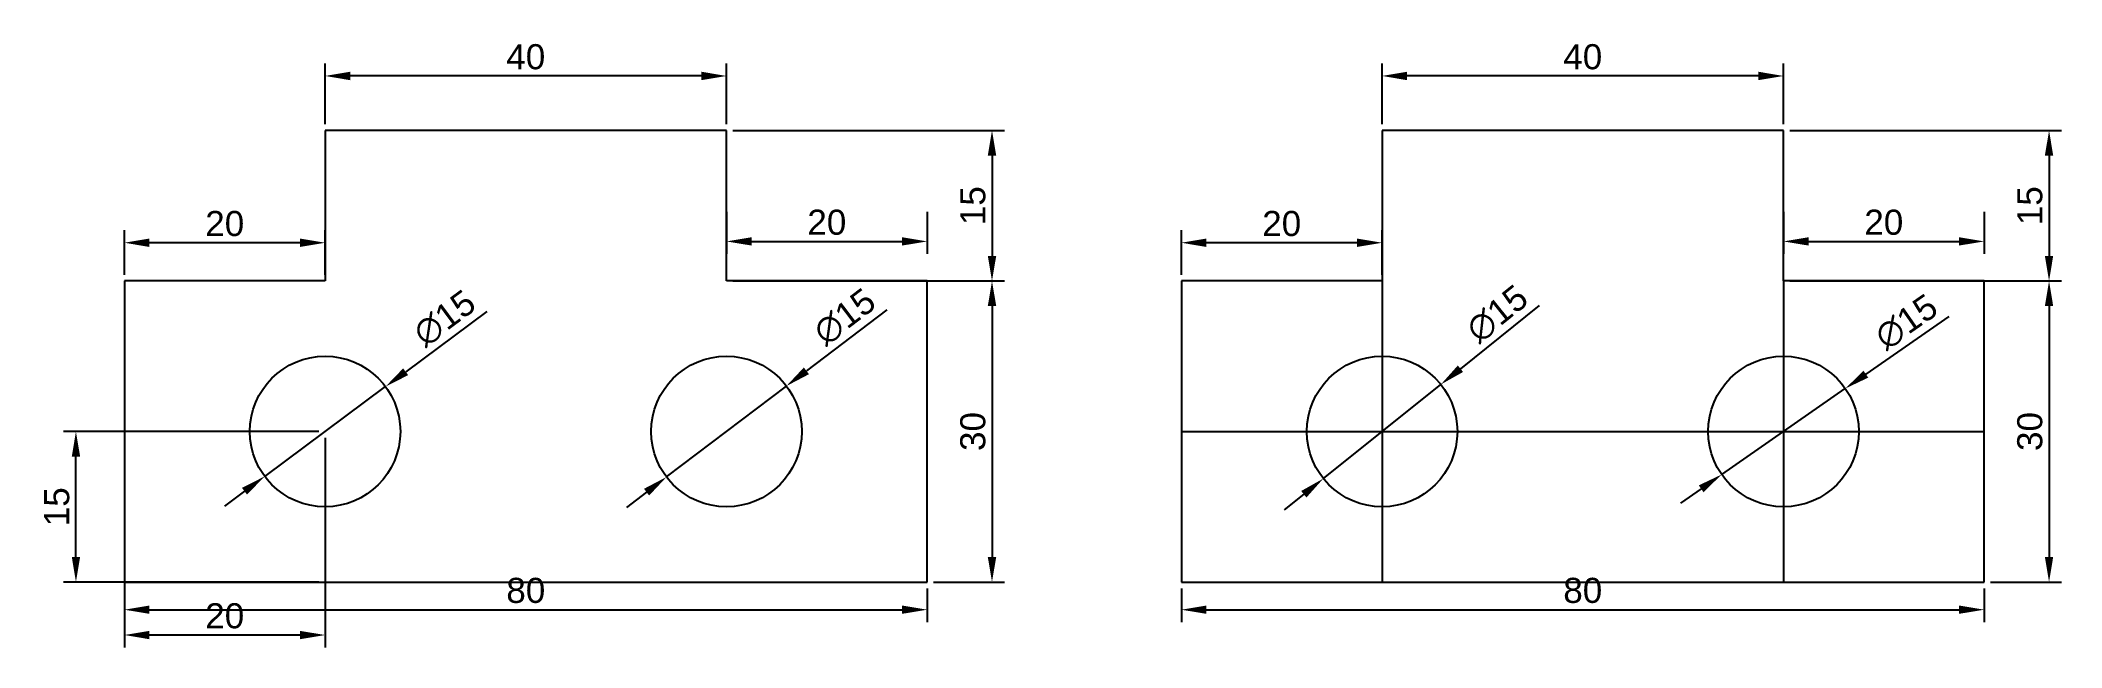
# Model space of a CAD drawing. Header units: millimetres. Extents: x -8 to 193, y -7 to 54.
import ezdxf

# ---------------------------------------------------------------- set-up
doc = ezdxf.new("R2010")
doc.units = ezdxf.units.MM
doc.styles.get("Standard").update_dxf_attribs({"font": 'arial.ttf'})
doc.dimstyles.new('ISO-25', dxfattribs={"dimtxt": 2.5, "dimasz": 2.5, "dimexe": 1.25, "dimexo": 0.625, "dimtad": 1, "dimtxsty": 'Standard', "dimcen": 2.5, "dimadec": 0, "dimazin": 0, "dimtfac": 1, "dimtmove": 0, "dimatfit": 3, "dimfxl": 1, "dimarcsym": 0})

# ---------------------------------------------------------------- blocks, each defined once
blk = doc.blocks.new('*D1')
at = {"color": 0, "lineweight": -2, "transparency": 16777216}
for p, q in [((36.12, 26.95), (28.03, 20.96)), ((13.98, 10.53), (26.02, 19.47)), ((11.97, 9.04), (9.96, 7.56))]:
    blk.add_line(p, q, dxfattribs=at)
at = {"color": 0, "transparency": 16777216}
for points in [[(27.78, 21.29), (28.28, 20.62), (26.02, 19.47)], [(11.72, 9.38), (12.22, 8.71), (13.98, 10.53)]]:
    blk.add_solid(points, dxfattribs=at)
at = {"layer": 'Defpoints', "color": 0, "transparency": 16777216}
for p in [(26.02, 19.47), (13.98, 10.53)]:
    blk.add_point(p, dxfattribs=at)
at = {"color": 0, "transparency": 16777216, "insert": (31.91, 26.28), "char_height": 2.5, "attachment_point": 5, "rotation": 36.5527}
blk.add_mtext('∅15', dxfattribs=at)
blk = doc.blocks.new('*D2')
at = {"color": 0, "lineweight": -2, "transparency": 16777216}
for p, q in [((75.99, 27.13), (67.97, 21.05)), ((54.03, 10.47), (65.97, 19.53)), ((52.03, 8.95), (50.04, 7.44))]:
    blk.add_line(p, q, dxfattribs=at)
at = {"color": 0, "transparency": 16777216}
for points in [[(67.71, 21.38), (68.22, 20.71), (65.97, 19.53)], [(51.78, 9.29), (52.29, 8.62), (54.03, 10.47)]]:
    blk.add_solid(points, dxfattribs=at)
at = {"layer": 'Defpoints', "color": 0, "transparency": 16777216}
for p in [(65.97, 19.53), (54.03, 10.47)]:
    blk.add_point(p, dxfattribs=at)
at = {"color": 0, "transparency": 16777216, "insert": (71.78, 26.42), "char_height": 2.5, "attachment_point": 5, "rotation": 37.1972}
blk.add_mtext('∅15', dxfattribs=at)
blk = doc.blocks.new('*D3')
at = {"color": 0, "lineweight": -2, "transparency": 16777216}
for p, q in [((20, 45.62), (20, 51.68)), ((57.5, 50.43), (22.5, 50.43)), ((60, 45.62), (60, 51.68))]:
    blk.add_line(p, q, dxfattribs=at)
at = {"color": 0, "transparency": 16777216}
for points in [[(22.5, 50.85), (22.5, 50.01), (20, 50.43)], [(57.5, 50.85), (57.5, 50.01), (60, 50.43)]]:
    blk.add_solid(points, dxfattribs=at)
at = {"layer": 'Defpoints', "color": 0, "transparency": 16777216}
for p in [(20, 50.43), (20, 45), (60, 45)]:
    blk.add_point(p, dxfattribs=at)
at = {"color": 0, "transparency": 16777216, "insert": (40, 52.33), "char_height": 2.5, "attachment_point": 5}
blk.add_mtext('40', dxfattribs=at)
blk = doc.blocks.new('*D4')
at = {"color": 0, "lineweight": -2, "transparency": 16777216}
for p, q in [((60, 36.88), (60, 32.69)), ((80, 36.88), (80, 32.69)), ((62.5, 33.94), (77.5, 33.94))]:
    blk.add_line(p, q, dxfattribs=at)
at = {"color": 0, "transparency": 16777216}
for points in [[(62.5, 34.36), (62.5, 33.53), (60, 33.94)], [(77.5, 34.36), (77.5, 33.53), (80, 33.94)]]:
    blk.add_solid(points, dxfattribs=at)
at = {"layer": 'Defpoints', "color": 0, "transparency": 16777216}
for p in [(60, 37.5), (80, 37.5), (80, 33.94)]:
    blk.add_point(p, dxfattribs=at)
at = {"color": 0, "transparency": 16777216, "insert": (70, 35.84), "char_height": 2.5, "attachment_point": 5}
blk.add_mtext('20', dxfattribs=at)
blk = doc.blocks.new('*D5')
at = {"color": 0, "lineweight": -2, "transparency": 16777216}
for p, q in [((80.63, 30), (87.71, 30)), ((86.46, 27.5), (86.46, 2.5)), ((80.63, 0), (87.71, 0))]:
    blk.add_line(p, q, dxfattribs=at)
at = {"color": 0, "transparency": 16777216}
for points in [[(86.04, 27.5), (86.88, 27.5), (86.46, 30)], [(86.04, 2.5), (86.88, 2.5), (86.46, 0)]]:
    blk.add_solid(points, dxfattribs=at)
at = {"layer": 'Defpoints', "color": 0, "transparency": 16777216}
for p in [(80, 30), (80, 0), (86.46, 0)]:
    blk.add_point(p, dxfattribs=at)
at = {"color": 0, "transparency": 16777216, "insert": (84.56, 15), "char_height": 2.5, "attachment_point": 5, "rotation": 90}
blk.add_mtext('30', dxfattribs=at)
blk = doc.blocks.new('*D6')
at = {"color": 0, "lineweight": -2, "transparency": 16777216}
for p, q in [((60.63, 45), (87.71, 45)), ((86.46, 42.5), (86.46, 32.5)), ((60.63, 30), (87.71, 30))]:
    blk.add_line(p, q, dxfattribs=at)
at = {"color": 0, "transparency": 16777216}
for points in [[(86.04, 42.5), (86.88, 42.5), (86.46, 45)], [(86.04, 32.5), (86.88, 32.5), (86.46, 30)]]:
    blk.add_solid(points, dxfattribs=at)
at = {"layer": 'Defpoints', "color": 0, "transparency": 16777216}
for p in [(60, 45), (60, 30), (86.46, 30)]:
    blk.add_point(p, dxfattribs=at)
at = {"color": 0, "transparency": 16777216, "insert": (84.56, 37.5), "char_height": 2.5, "attachment_point": 5, "rotation": 90}
blk.add_mtext('15', dxfattribs=at)
blk = doc.blocks.new('*D7')
at = {"color": 0, "lineweight": -2, "transparency": 16777216}
for p, q in [((0, 30.62), (0, 35.06)), ((20, 30.62), (20, 35.06)), ((17.5, 33.81), (2.5, 33.81))]:
    blk.add_line(p, q, dxfattribs=at)
at = {"color": 0, "transparency": 16777216}
for points in [[(2.5, 34.23), (2.5, 33.39), (0, 33.81)], [(17.5, 34.23), (17.5, 33.39), (20, 33.81)]]:
    blk.add_solid(points, dxfattribs=at)
at = {"layer": 'Defpoints', "color": 0, "transparency": 16777216}
for p in [(0, 33.81), (0, 30), (20, 30)]:
    blk.add_point(p, dxfattribs=at)
at = {"color": 0, "transparency": 16777216, "insert": (10, 35.71), "char_height": 2.5, "attachment_point": 5}
blk.add_mtext('20', dxfattribs=at)
blk = doc.blocks.new('*D8')
at = {"color": 0, "lineweight": -2, "transparency": 16777216}
for p, q in [((0, 14.37), (0, -6.53)), ((20, 14.37), (20, -6.53)), ((17.5, -5.28), (2.5, -5.28))]:
    blk.add_line(p, q, dxfattribs=at)
at = {"color": 0, "transparency": 16777216}
for points in [[(2.5, -4.87), (2.5, -5.7), (0, -5.28)], [(17.5, -4.87), (17.5, -5.7), (20, -5.28)]]:
    blk.add_solid(points, dxfattribs=at)
at = {"layer": 'Defpoints', "color": 0, "transparency": 16777216}
for p in [(0, 15), (20, 15), (0, -5.28)]:
    blk.add_point(p, dxfattribs=at)
at = {"color": 0, "transparency": 16777216, "insert": (10, -3.38), "char_height": 2.5, "attachment_point": 5}
blk.add_mtext('20', dxfattribs=at)
blk = doc.blocks.new('*D9')
at = {"color": 0, "lineweight": -2, "transparency": 16777216}
for p, q in [((19.38, 15), (-6.08, 15)), ((-4.83, 2.5), (-4.83, 12.5)), ((19.38, 0), (-6.08, 0))]:
    blk.add_line(p, q, dxfattribs=at)
at = {"color": 0, "transparency": 16777216}
for points in [[(-5.24, 12.5), (-4.41, 12.5), (-4.83, 15)], [(-5.24, 2.5), (-4.41, 2.5), (-4.83, 0)]]:
    blk.add_solid(points, dxfattribs=at)
at = {"layer": 'Defpoints', "color": 0, "transparency": 16777216}
for p in [(-4.83, 15), (20, 15), (20, 0)]:
    blk.add_point(p, dxfattribs=at)
at = {"color": 0, "transparency": 16777216, "insert": (-6.73, 7.5), "char_height": 2.5, "attachment_point": 5, "rotation": 90}
blk.add_mtext('15', dxfattribs=at)
blk = doc.blocks.new('*D10')
at = {"color": 0, "lineweight": -2, "transparency": 16777216}
for p, q in [((0, -0.63), (0, -4.01)), ((80, -0.63), (80, -4.01)), ((2.5, -2.76), (77.5, -2.76))]:
    blk.add_line(p, q, dxfattribs=at)
at = {"color": 0, "transparency": 16777216}
for points in [[(2.5, -2.34), (2.5, -3.17), (0, -2.76)], [(77.5, -2.34), (77.5, -3.17), (80, -2.76)]]:
    blk.add_solid(points, dxfattribs=at)
at = {"layer": 'Defpoints', "color": 0, "transparency": 16777216}
for p in [(80, 0), (0, 0), (80, -2.76)]:
    blk.add_point(p, dxfattribs=at)
at = {"color": 0, "transparency": 16777216, "insert": (40, -0.85), "char_height": 2.5, "attachment_point": 5}
blk.add_mtext('80', dxfattribs=at)
blk = doc.blocks.new('*D13')
at = {"color": 0, "lineweight": -2, "transparency": 16777216}
for p, q in [((125.33, 45.62), (125.33, 51.68)), ((162.83, 50.43), (127.83, 50.43)), ((165.33, 45.62), (165.33, 51.68))]:
    blk.add_line(p, q, dxfattribs=at)
at = {"color": 0, "transparency": 16777216}
for points in [[(127.83, 50.85), (127.83, 50.01), (125.33, 50.43)], [(162.83, 50.85), (162.83, 50.01), (165.33, 50.43)]]:
    blk.add_solid(points, dxfattribs=at)
at = {"layer": 'Defpoints', "color": 0, "transparency": 16777216}
for p in [(125.33, 50.43), (125.33, 45), (165.33, 45)]:
    blk.add_point(p, dxfattribs=at)
at = {"color": 0, "transparency": 16777216, "insert": (145.33, 52.33), "char_height": 2.5, "attachment_point": 5}
blk.add_mtext('40', dxfattribs=at)
blk = doc.blocks.new('*D14')
at = {"color": 0, "lineweight": -2, "transparency": 16777216}
for p, q in [((165.33, 36.88), (165.33, 32.69)), ((185.33, 36.88), (185.33, 32.69)), ((167.83, 33.94), (182.83, 33.94))]:
    blk.add_line(p, q, dxfattribs=at)
at = {"color": 0, "transparency": 16777216}
for points in [[(167.83, 34.36), (167.83, 33.53), (165.33, 33.94)], [(182.83, 34.36), (182.83, 33.53), (185.33, 33.94)]]:
    blk.add_solid(points, dxfattribs=at)
at = {"layer": 'Defpoints', "color": 0, "transparency": 16777216}
for p in [(165.33, 37.5), (185.33, 37.5), (185.33, 33.94)]:
    blk.add_point(p, dxfattribs=at)
at = {"color": 0, "transparency": 16777216, "insert": (175.33, 35.84), "char_height": 2.5, "attachment_point": 5}
blk.add_mtext('20', dxfattribs=at)
blk = doc.blocks.new('*D15')
at = {"color": 0, "lineweight": -2, "transparency": 16777216}
for p, q in [((185.96, 30), (193.05, 30)), ((191.8, 27.5), (191.8, 2.5)), ((185.96, 0), (193.05, 0))]:
    blk.add_line(p, q, dxfattribs=at)
at = {"color": 0, "transparency": 16777216}
for points in [[(191.38, 27.5), (192.21, 27.5), (191.8, 30)], [(191.38, 2.5), (192.21, 2.5), (191.8, 0)]]:
    blk.add_solid(points, dxfattribs=at)
at = {"layer": 'Defpoints', "color": 0, "transparency": 16777216}
for p in [(185.33, 30), (185.33, 0), (191.8, 0)]:
    blk.add_point(p, dxfattribs=at)
at = {"color": 0, "transparency": 16777216, "insert": (189.89, 15), "char_height": 2.5, "attachment_point": 5, "rotation": 90}
blk.add_mtext('30', dxfattribs=at)
blk = doc.blocks.new('*D16')
at = {"color": 0, "lineweight": -2, "transparency": 16777216}
for p, q in [((165.96, 45), (193.05, 45)), ((191.8, 42.5), (191.8, 32.5)), ((165.96, 30), (193.05, 30))]:
    blk.add_line(p, q, dxfattribs=at)
at = {"color": 0, "transparency": 16777216}
for points in [[(191.38, 42.5), (192.21, 42.5), (191.8, 45)], [(191.38, 32.5), (192.21, 32.5), (191.8, 30)]]:
    blk.add_solid(points, dxfattribs=at)
at = {"layer": 'Defpoints', "color": 0, "transparency": 16777216}
for p in [(165.33, 45), (165.33, 30), (191.8, 30)]:
    blk.add_point(p, dxfattribs=at)
at = {"color": 0, "transparency": 16777216, "insert": (189.89, 37.5), "char_height": 2.5, "attachment_point": 5, "rotation": 90}
blk.add_mtext('15', dxfattribs=at)
blk = doc.blocks.new('*D17')
at = {"color": 0, "lineweight": -2, "transparency": 16777216}
for p, q in [((105.33, 30.62), (105.33, 35.06)), ((125.33, 30.62), (125.33, 35.06)), ((122.83, 33.81), (107.83, 33.81))]:
    blk.add_line(p, q, dxfattribs=at)
at = {"color": 0, "transparency": 16777216}
for points in [[(107.83, 34.23), (107.83, 33.39), (105.33, 33.81)], [(122.83, 34.23), (122.83, 33.39), (125.33, 33.81)]]:
    blk.add_solid(points, dxfattribs=at)
at = {"layer": 'Defpoints', "color": 0, "transparency": 16777216}
for p in [(105.33, 33.81), (105.33, 30), (125.33, 30)]:
    blk.add_point(p, dxfattribs=at)
at = {"color": 0, "transparency": 16777216, "insert": (115.33, 35.71), "char_height": 2.5, "attachment_point": 5}
blk.add_mtext('20', dxfattribs=at)
blk = doc.blocks.new('*D20')
at = {"color": 0, "lineweight": -2, "transparency": 16777216}
for p, q in [((105.33, -0.63), (105.33, -4.01)), ((185.33, -0.63), (185.33, -4.01)), ((107.83, -2.76), (182.83, -2.76))]:
    blk.add_line(p, q, dxfattribs=at)
at = {"color": 0, "transparency": 16777216}
for points in [[(107.83, -2.34), (107.83, -3.17), (105.33, -2.76)], [(182.83, -2.34), (182.83, -3.17), (185.33, -2.76)]]:
    blk.add_solid(points, dxfattribs=at)
at = {"layer": 'Defpoints', "color": 0, "transparency": 16777216}
for p in [(185.33, 0), (105.33, 0), (185.33, -2.76)]:
    blk.add_point(p, dxfattribs=at)
at = {"color": 0, "transparency": 16777216, "insert": (145.33, -0.85), "char_height": 2.5, "attachment_point": 5}
blk.add_mtext('80', dxfattribs=at)
blk = doc.blocks.new('*D22')
at = {"color": 0, "lineweight": -2, "transparency": 16777216}
for p, q in [((140.99, 27.55), (133.14, 21.26)), ((119.48, 10.31), (131.19, 19.69)), ((117.53, 8.74), (115.58, 7.18))]:
    blk.add_line(p, q, dxfattribs=at)
at = {"color": 0, "transparency": 16777216}
for points in [[(132.88, 21.58), (133.4, 20.93), (131.19, 19.69)], [(117.27, 9.07), (117.79, 8.42), (119.48, 10.31)]]:
    blk.add_solid(points, dxfattribs=at)
at = {"layer": 'Defpoints', "color": 0, "transparency": 16777216}
for p in [(131.19, 19.69), (119.48, 10.31)]:
    blk.add_point(p, dxfattribs=at)
at = {"color": 0, "transparency": 16777216, "insert": (136.81, 26.72), "char_height": 2.5, "attachment_point": 5, "rotation": 38.7208}
blk.add_mtext('∅15', dxfattribs=at)
blk = doc.blocks.new('*D23')
at = {"color": 0, "lineweight": -2, "transparency": 16777216}
for p, q in [((181.81, 26.46), (173.55, 20.71)), ((159.18, 10.72), (171.49, 19.28)), ((157.12, 9.29), (155.07, 7.87))]:
    blk.add_line(p, q, dxfattribs=at)
at = {"color": 0, "transparency": 16777216}
for points in [[(173.31, 21.05), (173.78, 20.37), (171.49, 19.28)], [(156.89, 9.63), (157.36, 8.95), (159.18, 10.72)]]:
    blk.add_solid(points, dxfattribs=at)
at = {"layer": 'Defpoints', "color": 0, "transparency": 16777216}
for p in [(171.49, 19.28), (159.18, 10.72)]:
    blk.add_point(p, dxfattribs=at)
at = {"color": 0, "transparency": 16777216, "insert": (177.58, 25.91), "char_height": 2.5, "attachment_point": 5, "rotation": 34.8053}
blk.add_mtext('∅15', dxfattribs=at)

msp = doc.modelspace()

# ---------------------------------------------------------------- linework, layer by layer
for p, q in [((60, 45), (20, 45)), ((20, 45), (20, 30)), ((60, 30), (60, 45)), ((165.334, 45), (125.334, 45)), ((125.334, 45), (125.334, 30)), ((165.334, 30), (165.334, 45)), ((20, 30), (0, 30)), ((0, 30), (0, 0)), ((80, 30), (60, 30)), ((80, 0), (80, 30)), ((125.334, 30), (105.334, 30)), ((105.334, 30), (105.334, 0)), ((125.334, 30), (125.334, 0)), ((185.334, 30), (165.334, 30)), ((165.334, 30), (165.334, 0)), ((185.334, 0), (185.334, 30)), ((105.334, 15), (185.334, 15)), ((0, 0), (80, 0)), ((105.334, 0), (185.334, 0))]:
    msp.add_line(p, q)
for centre in [(20, 15), (60, 15), (125.334, 15), (165.334, 15)]:
    msp.add_circle(centre, 7.5)

# ---------------------------------------------------------------- dimensions: what is measured, and where the dimension line sits
for base, p1, p2, picture, middle in [((20, 50.43), (60, 45), (20, 45), '*D3', (40, 52.331)), ((125.334, 50.43), (165.334, 45), (125.334, 45), '*D13', (145.334, 52.331)), ((0, 33.809), (20, 30), (0, 30), '*D7', (10, 35.711)), ((80, 33.942), (60, 37.5), (80, 37.5), '*D4', (70, 35.844)), ((105.334, 33.809), (125.334, 30), (105.334, 30), '*D17', (115.334, 35.711)), ((185.334, 33.942), (165.334, 37.5), (185.334, 37.5), '*D14', (175.334, 35.844)), ((0, -5.282), (20, 15), (0, 15), '*D8', (10, -3.381)), ((80, -2.756), (0, 0), (80, 0), '*D10', (40, -0.855)), ((185.334, -2.756), (105.334, 0), (185.334, 0), '*D20', (145.334, -0.855))]:
    dim = msp.add_linear_dim(base=base, p1=p1, p2=p2, dimstyle='ISO-25')
    dim.commit()
    dim.dimension.update_dxf_attribs({"geometry": picture, "text_midpoint": middle})
for base, p1, p2, picture, middle in [((86.461, 30), (60, 45), (60, 30), '*D6', (84.56, 37.5)), ((191.795, 30), (165.334, 45), (165.334, 30), '*D16', (189.894, 37.5)), ((86.461, 0), (80, 30), (80, 0), '*D5', (84.559, 15)), ((191.795, 0), (185.334, 30), (185.334, 0), '*D15', (189.893, 15)), ((-4.825, 15), (20, 0), (20, 15), '*D9', (-6.727, 7.5))]:
    dim = msp.add_linear_dim(base=base, p1=p1, p2=p2, angle=90, dimstyle='ISO-25')
    dim.commit()
    dim.dimension.update_dxf_attribs({"geometry": picture, "text_midpoint": middle})
for p1, p2, picture, middle in [((119.483, 10.309), (131.186, 19.691), '*D22', (138.04, 25.187)), ((13.975, 10.533), (26.025, 19.467), '*D1', (33.082, 24.699)), ((54.026, 10.466), (65.974, 19.534), '*D2', (72.972, 24.845)), ((159.176, 10.719), (171.492, 19.281), '*D23', (178.706, 24.295))]:
    dim = msp.add_diameter_dim_2p(p1=p1, p2=p2, dimstyle='ISO-25')
    dim.commit()
    dim.dimension.update_dxf_attribs({"geometry": picture, "text_midpoint": middle, "dimtype": 163})

doc.saveas('drawing.dxf')
